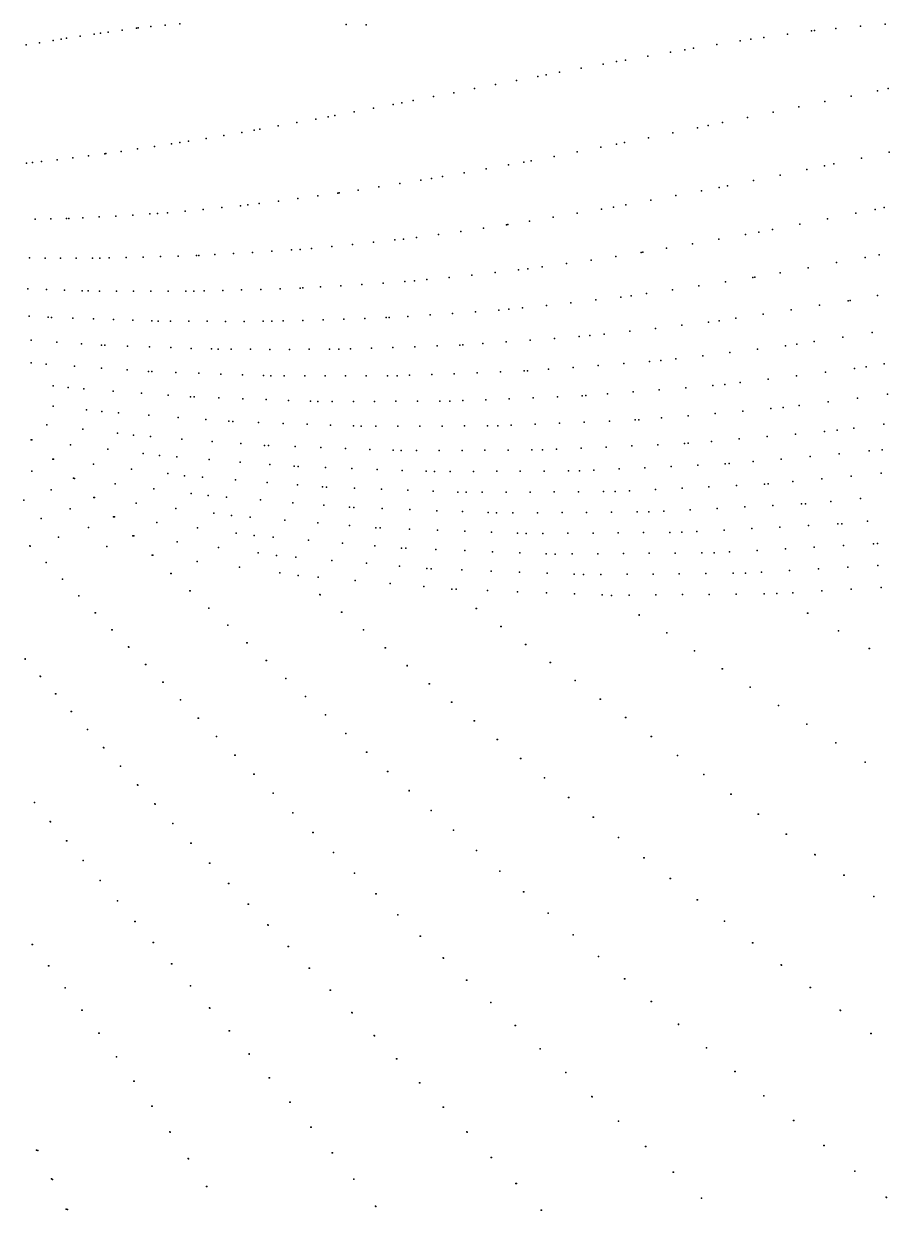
# Model space of a CAD drawing. Extents: x 0 to 4.6, y -1.66 to 1.66.
# Drawn here: x 0.2874 to 0.5746, y -0.3939 to -0.0001 of the extents above; entities that cross this region are included whole.
import ezdxf

# ---------------------------------------------------------------- set-up
doc = ezdxf.new("R2010")
doc.units = 0
doc.layers.get('0').update_dxf_attribs({"linetype": 'CONTINUOUS'})

msp = doc.modelspace()

# ---------------------------------------------------------------- linework, layer by layer
at = {"color": 2}
for p in [(0.31072, -0.00355, 78.156), (0.31283, -0.00324, 78.156), (0.31535, -0.00288, 78.156), (0.32004, -0.00223, 78.156), (0.32476, -0.0016, 78.156), (0.32531, -0.00153, 78.156), (0.32953, -0.00107, 78.156), (0.33435, -0.00058, 78.156), (0.33921, -0.00011, 78.156), (0.39434, -0.00039, 78.156), (0.40101, -0.00052, 78.156), (0.54087, -0.00354, 77.356), (0.54885, -0.00246, 77.356), (0.54979, -0.00234, 77.356), (0.55692, -0.00165, 77.356), (0.56505, -0.00091, 77.356), (0.57327, -0.00021, 77.356), (0.2882, -0.00715, 78.156), (0.29262, -0.00641, 78.156), (0.29708, -0.00568, 78.156), (0.29984, -0.00523, 78.156), (0.30158, -0.00495, 78.156), (0.30612, -0.00425, 78.156), (0.51736, -0.00704, 77.356), (0.52512, -0.00581, 77.356), (0.52869, -0.00526, 77.356), (0.53296, -0.00465, 77.356), (0.49453, -0.01086, 77.356), (0.50207, -0.00955, 77.356), (0.50674, -0.00875, 77.356), (0.50967, -0.00827, 77.356), (0.47238, -0.01488, 77.356), (0.47969, -0.01352, 77.356), (0.48408, -0.0127, 77.356), (0.48707, -0.01217, 77.356), (0.45092, -0.01896, 77.356), (0.458, -0.01759, 77.356), (0.46081, -0.01704, 77.356), (0.46515, -0.01623, 77.356), (0.43012, -0.023, 77.356), (0.43698, -0.02166, 77.356), (0.43702, -0.02165, 77.356), (0.44391, -0.02032, 77.356), (0.57078, -0.02233, 76.556), (0.57429, -0.02162, 76.556), (0.41002, -0.02691, 77.356), (0.41285, -0.02636, 77.356), (0.41664, -0.02562, 77.356), (0.42335, -0.02432, 77.356), (0.55323, -0.02593, 76.556), (0.56196, -0.02414, 76.556), (0.38841, -0.03103, 77.356), (0.39058, -0.03062, 77.356), (0.39699, -0.0294, 77.356), (0.40346, -0.02817, 77.356), (0.5276, -0.03122, 76.556), (0.53605, -0.02947, 76.556), (0.54459, -0.02769, 76.556), (0.54465, -0.02768, 76.556), (0.36573, -0.03514, 77.356), (0.37183, -0.03405, 77.356), (0.37801, -0.03293, 77.356), (0.38426, -0.03179, 77.356), (0.51099, -0.03464, 76.556), (0.51452, -0.03392, 76.556), (0.51925, -0.03294, 76.556), (0.34209, -0.0391, 77.356), (0.34789, -0.03816, 77.356), (0.35376, -0.03718, 77.356), (0.35971, -0.03618, 77.356), (0.3638, -0.03548, 77.356), (0.49475, -0.03796, 76.556), (0.50282, -0.03631, 76.556), (0.31424, -0.04326, 77.356), (0.31461, -0.04321, 77.356), (0.31966, -0.04249, 77.356), (0.32515, -0.04168, 77.356), (0.33072, -0.04086, 77.356), (0.33637, -0.04, 77.356), (0.33916, -0.03958, 77.356), (0.4711, -0.04264, 76.556), (0.47889, -0.04113, 76.556), (0.48406, -0.04011, 76.556), (0.48677, -0.03957, 76.556), (0.57464, -0.04273, 75.756), (0.28827, -0.04641, 77.356), (0.29024, -0.04621, 77.356), (0.29331, -0.04586, 77.356), (0.29843, -0.04526, 77.356), (0.30362, -0.04462, 77.356), (0.30889, -0.04396, 77.356), (0.44829, -0.04696, 76.556), (0.4534, -0.04603, 76.556), (0.4558, -0.04558, 76.556), (0.4634, -0.04413, 76.556), (0.55629, -0.04665, 75.756), (0.56541, -0.04471, 75.756), (0.42634, -0.05085, 76.556), (0.43356, -0.04958, 76.556), (0.44088, -0.04829, 76.556), (0.53838, -0.05036, 75.756), (0.54728, -0.04853, 75.756), (0.55319, -0.04731, 75.756), (0.40522, -0.05426, 76.556), (0.41217, -0.05317, 76.556), (0.4192, -0.05204, 76.556), (0.42269, -0.05148, 76.556), (0.51815, -0.05445, 75.756), (0.5209, -0.0539, 75.756), (0.52959, -0.05215, 75.756), (0.37192, -0.05899, 76.556), (0.37839, -0.05815, 76.556), (0.38496, -0.05727, 76.556), (0.39162, -0.05635, 76.556), (0.39209, -0.05629, 76.556), (0.39837, -0.05533, 76.556), (0.49548, -0.05872, 75.756), (0.50385, -0.05716, 75.756), (0.51232, -0.05556, 75.756), (0.33506, -0.06282, 76.556), (0.34097, -0.06231, 76.556), (0.34697, -0.06176, 76.556), (0.35307, -0.06116, 76.556), (0.35926, -0.06053, 76.556), (0.36172, -0.06026, 76.556), (0.36554, -0.0598, 76.556), (0.47908, -0.06169, 75.756), (0.48306, -0.06101, 75.756), (0.48723, -0.06025, 75.756), (0.56991, -0.06175, 74.956), (0.57294, -0.06112, 74.956), (0.29119, -0.06503, 76.556), (0.29634, -0.06489, 76.556), (0.30159, -0.06474, 76.556), (0.30232, -0.06472, 76.556), (0.30693, -0.06451, 76.556), (0.31237, -0.06424, 76.556), (0.3179, -0.06394, 76.556), (0.32353, -0.06361, 76.556), (0.32925, -0.06326, 76.556), (0.33176, -0.06309, 76.556), (0.44755, -0.06688, 75.756), (0.44809, -0.0668, 75.756), (0.45527, -0.06564, 75.756), (0.4631, -0.06436, 75.756), (0.47103, -0.06304, 75.756), (0.54498, -0.06668, 74.956), (0.55418, -0.06488, 74.956), (0.5635, -0.06303, 74.956), (0.42504, -0.07004, 75.756), (0.43244, -0.06903, 75.756), (0.43994, -0.06797, 75.756), (0.52694, -0.0701, 74.956), (0.53131, -0.06932, 74.956), (0.5359, -0.06844, 74.956), (0.38292, -0.07467, 75.756), (0.38967, -0.07404, 75.756), (0.39653, -0.07337, 75.756), (0.40349, -0.07265, 75.756), (0.41057, -0.07189, 75.756), (0.41339, -0.07157, 75.756), (0.41775, -0.07101, 75.756), (0.50075, -0.07464, 74.956), (0.50936, -0.07317, 74.956), (0.51809, -0.07165, 74.956), (0.28929, -0.07784, 75.756), (0.29443, -0.07787, 75.756), (0.29959, -0.07789, 75.756), (0.30481, -0.0779, 75.756), (0.31017, -0.07789, 75.756), (0.31263, -0.07789, 75.756), (0.31574, -0.07783, 75.756), (0.32131, -0.0777, 75.756), (0.32699, -0.07757, 75.756), (0.33277, -0.07741, 75.756), (0.33866, -0.07724, 75.756), (0.34466, -0.07706, 75.756), (0.3455, -0.07703, 75.756), (0.35077, -0.07675, 75.756), (0.35698, -0.07641, 75.756), (0.36331, -0.07604, 75.756), (0.36974, -0.07564, 75.756), (0.37627, -0.07521, 75.756), (0.37914, -0.075, 75.756), (0.47564, -0.07853, 74.956), (0.48389, -0.07732, 74.956), (0.49226, -0.07607, 74.956), (0.49285, -0.07598, 74.956), (0.56662, -0.07767, 74.156), (0.57133, -0.07681, 74.156), (0.45159, -0.08183, 74.956), (0.45468, -0.08146, 74.956), (0.45948, -0.08081, 74.956), (0.4675, -0.07969, 74.956), (0.54773, -0.08111, 74.156), (0.55711, -0.07941, 74.156), (0.40667, -0.08618, 74.956), (0.41386, -0.08567, 74.956), (0.41701, -0.08543, 74.956), (0.42117, -0.08504, 74.956), (0.4286, -0.08431, 74.956), (0.43614, -0.08353, 74.956), (0.4438, -0.0827, 74.956), (0.52033, -0.08576, 74.156), (0.52934, -0.08437, 74.156), (0.52997, -0.08427, 74.156), (0.53847, -0.08277, 74.156), (0.28877, -0.08814, 74.956), (0.29493, -0.08835, 74.956), (0.30092, -0.08855, 74.956), (0.30677, -0.08873, 74.956), (0.30874, -0.08879, 74.956), (0.31252, -0.08882, 74.956), (0.31819, -0.08885, 74.956), (0.32384, -0.08888, 74.956), (0.32952, -0.08889, 74.956), (0.33526, -0.0889, 74.956), (0.34116, -0.08889, 74.956), (0.34386, -0.08888, 74.956), (0.34729, -0.0888, 74.956), (0.35341, -0.08865, 74.956), (0.35966, -0.08848, 74.956), (0.36602, -0.08829, 74.956), (0.3725, -0.08808, 74.956), (0.3791, -0.08786, 74.956), (0.38001, -0.08782, 74.956), (0.38581, -0.08749, 74.956), (0.39265, -0.08709, 74.956), (0.3996, -0.08665, 74.956), (0.48892, -0.09041, 74.156), (0.49409, -0.08967, 74.156), (0.50271, -0.08841, 74.156), (0.51146, -0.08711, 74.156), (0.57072, -0.09028, 73.356), (0.45289, -0.09443, 74.156), (0.46087, -0.0936, 74.156), (0.46899, -0.09272, 74.156), (0.47723, -0.09179, 74.156), (0.48559, -0.09081, 74.156), (0.5515, -0.09357, 73.356), (0.56104, -0.09205, 73.356), (0.56171, -0.09194, 73.356), (0.28918, -0.09712, 74.156), (0.29551, -0.09752, 74.156), (0.29656, -0.09757, 74.156), (0.30367, -0.09784, 74.156), (0.31051, -0.0981, 74.156), (0.31714, -0.09833, 74.156), (0.38674, -0.09837, 74.156), (0.39358, -0.09815, 74.156), (0.40055, -0.09791, 74.156), (0.40765, -0.09765, 74.156), (0.40863, -0.09762, 74.156), (0.41487, -0.09723, 74.156), (0.42222, -0.09676, 74.156), (0.42969, -0.09625, 74.156), (0.4373, -0.09571, 74.156), (0.44503, -0.09514, 74.156), (0.44842, -0.09488, 74.156), (0.52368, -0.09787, 73.356), (0.53282, -0.09649, 73.356), (0.54209, -0.09505, 73.356), (0.32359, -0.09855, 74.156), (0.32988, -0.09874, 74.156), (0.332, -0.09881, 74.156), (0.33605, -0.09883, 74.156), (0.34216, -0.09886, 74.156), (0.34823, -0.09888, 74.156), (0.35433, -0.09889, 74.156), (0.36051, -0.09889, 74.156), (0.36685, -0.09888, 74.156), (0.36976, -0.09886, 74.156), (0.37344, -0.09877, 74.156), (0.38003, -0.09858, 74.156), (0.48848, -0.1022, 73.356), (0.49708, -0.10122, 73.356), (0.50581, -0.1002, 73.356), (0.51468, -0.09913, 73.356), (0.51821, -0.09869, 73.356), (0.28982, -0.10514, 73.356), (0.29834, -0.10575, 73.356), (0.3065, -0.1063, 73.356), (0.43972, -0.10626, 73.356), (0.44751, -0.10573, 73.356), (0.45543, -0.10516, 73.356), (0.46349, -0.10456, 73.356), (0.47169, -0.10392, 73.356), (0.47528, -0.10363, 73.356), (0.48002, -0.10313, 73.356), (0.54966, -0.10561, 72.556), (0.55925, -0.1041, 72.556), (0.56899, -0.10254, 72.556), (0.31321, -0.10675, 73.356), (0.31433, -0.1068, 73.356), (0.32185, -0.10709, 73.356), (0.32911, -0.10736, 73.356), (0.33614, -0.10761, 73.356), (0.34297, -0.10785, 73.356), (0.34964, -0.10806, 73.356), (0.35188, -0.10813, 73.356), (0.35618, -0.10815, 73.356), (0.36265, -0.10817, 73.356), (0.36909, -0.10818, 73.356), (0.37556, -0.10818, 73.356), (0.38211, -0.10817, 73.356), (0.38883, -0.10816, 73.356), (0.39191, -0.10814, 73.356), (0.39581, -0.10802, 73.356), (0.40279, -0.1078, 73.356), (0.40991, -0.10756, 73.356), (0.41716, -0.10731, 73.356), (0.42454, -0.10704, 73.356), (0.43206, -0.10675, 73.356), (0.43311, -0.1067, 73.356), (0.52174, -0.10925, 72.556), (0.5309, -0.10814, 72.556), (0.54021, -0.10697, 72.556), (0.54392, -0.1065, 72.556), (0.28978, -0.11267, 72.556), (0.29484, -0.11306, 72.556), (0.30419, -0.11376, 72.556), (0.47803, -0.11357, 72.556), (0.48649, -0.11291, 72.556), (0.49509, -0.11221, 72.556), (0.49886, -0.1119, 72.556), (0.50383, -0.11134, 72.556), (0.51271, -0.11032, 72.556), (0.56699, -0.11398, 71.756), (0.57298, -0.11302, 71.756), (0.31314, -0.11441, 72.556), (0.3217, -0.11501, 72.556), (0.32875, -0.1155, 72.556), (0.32992, -0.11554, 72.556), (0.33782, -0.11585, 72.556), (0.34544, -0.11614, 72.556), (0.35282, -0.11641, 72.556), (0.35998, -0.11665, 72.556), (0.36698, -0.11688, 72.556), (0.36934, -0.11696, 72.556), (0.37385, -0.11697, 72.556), (0.38064, -0.11699, 72.556), (0.3874, -0.11699, 72.556), (0.39419, -0.11698, 72.556), (0.40106, -0.11697, 72.556), (0.40812, -0.11694, 72.556), (0.41135, -0.11692, 72.556), (0.41544, -0.11678, 72.556), (0.42277, -0.11653, 72.556), (0.43024, -0.11626, 72.556), (0.43785, -0.11597, 72.556), (0.4456, -0.11567, 72.556), (0.4535, -0.11534, 72.556), (0.4546, -0.1153, 72.556), (0.46153, -0.1148, 72.556), (0.46971, -0.1142, 72.556), (0.53446, -0.1181, 71.756), (0.54387, -0.11694, 71.756), (0.55343, -0.11574, 71.756), (0.56313, -0.11449, 71.756), (0.29715, -0.12034, 71.756), (0.30208, -0.12088, 71.756), (0.30735, -0.12129, 71.756), (0.3171, -0.12203, 71.756), (0.4983, -0.12164, 71.756), (0.50712, -0.12092, 71.756), (0.51609, -0.12016, 71.756), (0.52002, -0.11982, 71.756), (0.5252, -0.11922, 71.756), (0.32642, -0.12273, 71.756), (0.33535, -0.12338, 71.756), (0.34269, -0.1239, 71.756), (0.34391, -0.12395, 71.756), (0.35215, -0.12427, 71.756), (0.36009, -0.12457, 71.756), (0.36778, -0.12485, 71.756), (0.37525, -0.12512, 71.756), (0.38255, -0.12536, 71.756), (0.38501, -0.12544, 71.756), (0.38971, -0.12545, 71.756), (0.39679, -0.12545, 71.756), (0.40383, -0.12545, 71.756), (0.41091, -0.12543, 71.756), (0.41808, -0.12541, 71.756), (0.42543, -0.12537, 71.756), (0.4288, -0.12535, 71.756), (0.43307, -0.1252, 71.756), (0.44071, -0.12491, 71.756), (0.44849, -0.12461, 71.756), (0.45643, -0.12429, 71.756), (0.46451, -0.12395, 71.756), (0.47274, -0.12359, 71.756), (0.47388, -0.12354, 71.756), (0.48111, -0.12299, 71.756), (0.48963, -0.12233, 71.756), (0.55435, -0.12564, 70.956), (0.56411, -0.1244, 70.956), (0.57402, -0.12311, 70.956), (0.29712, -0.127, 70.956), (0.30821, -0.12828, 70.956), (0.31332, -0.12885, 70.956), (0.31879, -0.12929, 70.956), (0.51685, -0.12947, 70.956), (0.526, -0.12868, 70.956), (0.5353, -0.12787, 70.956), (0.53937, -0.1275, 70.956), (0.54475, -0.12684, 70.956), (0.29504, -0.13325, 70.156), (0.3289, -0.13008, 70.956), (0.33857, -0.13081, 70.956), (0.34783, -0.13151, 70.956), (0.35545, -0.13206, 70.956), (0.35671, -0.13212, 70.956), (0.36526, -0.13245, 70.956), (0.3735, -0.13277, 70.956), (0.38147, -0.13306, 70.956), (0.38922, -0.13334, 70.956), (0.39679, -0.13359, 70.956), (0.39934, -0.13368, 70.956), (0.40422, -0.13368, 70.956), (0.41156, -0.13367, 70.956), (0.41886, -0.13366, 70.956), (0.4262, -0.13364, 70.956), (0.43364, -0.1336, 70.956), (0.44126, -0.13356, 70.956), (0.44476, -0.13354, 70.956), (0.44919, -0.13336, 70.956), (0.45711, -0.13304, 70.956), (0.46519, -0.13271, 70.956), (0.47341, -0.13236, 70.956), (0.48179, -0.13198, 70.956), (0.49033, -0.1316, 70.956), (0.49152, -0.13154, 70.956), (0.49902, -0.13094, 70.956), (0.50786, -0.13022, 70.956), (0.57283, -0.13302, 70.156), (0.30703, -0.13469, 70.156), (0.31848, -0.13605, 70.156), (0.32377, -0.13667, 70.156), (0.32942, -0.13713, 70.156), (0.53408, -0.13712, 70.156), (0.54353, -0.13628, 70.156), (0.55314, -0.13541, 70.156), (0.55736, -0.13501, 70.156), (0.56291, -0.13431, 70.156), (0.28978, -0.13818, 69.456), (0.29004, -0.13821, 69.456), (0.30292, -0.13982, 69.456), (0.31523, -0.14133, 69.456), (0.33987, -0.13796, 70.156), (0.34986, -0.13874, 70.156), (0.35943, -0.13947, 70.156), (0.3673, -0.14007, 70.156), (0.36861, -0.14012, 70.156), (0.37743, -0.14047, 70.156), (0.38595, -0.14079, 70.156), (0.39419, -0.1411, 70.156), (0.4022, -0.14139, 70.156), (0.41002, -0.14166, 70.156), (0.41265, -0.14175, 70.156), (0.41769, -0.14174, 70.156), (0.42528, -0.14173, 70.156), (0.43283, -0.1417, 70.156), (0.44041, -0.14167, 70.156), (0.4481, -0.14163, 70.156), (0.45598, -0.14158, 70.156), (0.45959, -0.14155, 70.156), (0.46416, -0.14136, 70.156), (0.47235, -0.14101, 70.156), (0.48069, -0.14064, 70.156), (0.4892, -0.14025, 70.156), (0.49786, -0.13985, 70.156), (0.50668, -0.13943, 70.156), (0.5079, -0.13937, 70.156), (0.51565, -0.13872, 70.156), (0.52479, -0.13793, 70.156), (0.57224, -0.14149, 69.456), (0.29702, -0.14462, 68.756), (0.29728, -0.14466, 68.756), (0.32699, -0.14277, 69.456), (0.33241, -0.14342, 69.456), (0.33821, -0.14389, 69.456), (0.34894, -0.14476, 69.456), (0.3592, -0.14558, 69.456), (0.52943, -0.14542, 69.456), (0.5388, -0.14459, 69.456), (0.54835, -0.14372, 69.456), (0.55805, -0.14283, 69.456), (0.56791, -0.14191, 69.456), (0.29004, -0.14856, 68.056), (0.31048, -0.14633, 68.756), (0.3231, -0.14792, 68.756), (0.33515, -0.14943, 68.756), (0.36903, -0.14635, 69.456), (0.37711, -0.14698, 69.456), (0.37845, -0.14703, 69.456), (0.38751, -0.14739, 69.456), (0.39626, -0.14772, 69.456), (0.40472, -0.14804, 69.456), (0.41294, -0.14834, 69.456), (0.42097, -0.14863, 69.456), (0.42367, -0.14872, 69.456), (0.42885, -0.14871, 69.456), (0.43664, -0.14868, 69.456), (0.44439, -0.14864, 69.456), (0.45217, -0.1486, 69.456), (0.46006, -0.14856, 69.456), (0.46815, -0.1485, 69.456), (0.47186, -0.14847, 69.456), (0.47656, -0.14826, 69.456), (0.48496, -0.14788, 69.456), (0.49353, -0.14748, 69.456), (0.50226, -0.14707, 69.456), (0.51115, -0.14663, 69.456), (0.52021, -0.14619, 69.456), (0.52147, -0.14612, 69.456), (0.57198, -0.14932, 68.756), (0.30389, -0.15099, 68.056), (0.30416, -0.15102, 68.056), (0.31767, -0.15277, 68.056), (0.34071, -0.15011, 68.756), (0.34666, -0.15061, 68.756), (0.35765, -0.15151, 68.756), (0.36817, -0.15237, 68.756), (0.37824, -0.15317, 68.756), (0.52391, -0.15336, 68.756), (0.53319, -0.15289, 68.756), (0.53448, -0.15282, 68.756), (0.54264, -0.15207, 68.756), (0.55225, -0.15118, 68.756), (0.56203, -0.15027, 68.756), (0.29645, -0.15481, 67.356), (0.3106, -0.15736, 67.356), (0.31088, -0.1574, 67.356), (0.33058, -0.15443, 68.056), (0.34291, -0.15601, 68.056), (0.3486, -0.15673, 68.056), (0.35468, -0.15725, 68.056), (0.38652, -0.15383, 68.756), (0.3879, -0.15389, 68.756), (0.39719, -0.15425, 68.756), (0.40615, -0.1546, 68.756), (0.41482, -0.15493, 68.756), (0.42324, -0.15524, 68.756), (0.43147, -0.15554, 68.756), (0.43424, -0.15563, 68.756), (0.43955, -0.15561, 68.756), (0.44753, -0.15558, 68.756), (0.45548, -0.15553, 68.756), (0.46346, -0.15549, 68.756), (0.47154, -0.15543, 68.756), (0.47984, -0.15537, 68.756), (0.48364, -0.15534, 68.756), (0.48845, -0.15511, 68.756), (0.49707, -0.15469, 68.756), (0.50585, -0.15427, 68.756), (0.5148, -0.15382, 68.756), (0.28736, -0.15822, 66.656), (0.30273, -0.16106, 66.656), (0.32468, -0.15922, 67.356), (0.33788, -0.16096, 67.356), (0.36593, -0.15818, 68.056), (0.37669, -0.15907, 68.056), (0.38699, -0.15992, 68.056), (0.39547, -0.16061, 68.056), (0.39688, -0.16066, 68.056), (0.40638, -0.16104, 68.056), (0.41555, -0.16139, 68.056), (0.50857, -0.16143, 68.056), (0.51756, -0.16097, 68.056), (0.52672, -0.16049, 68.056), (0.53604, -0.16001, 68.056), (0.54554, -0.1595, 68.056), (0.54686, -0.15943, 68.056), (0.5552, -0.15864, 68.056), (0.56504, -0.1577, 68.056), (0.29319, -0.16434, 65.956), (0.31718, -0.16372, 66.656), (0.31746, -0.16376, 66.656), (0.35048, -0.1626, 67.356), (0.35629, -0.16336, 67.356), (0.36251, -0.16389, 67.356), (0.37401, -0.16487, 67.356), (0.42442, -0.16173, 68.056), (0.43304, -0.16205, 68.056), (0.44146, -0.16236, 68.056), (0.4443, -0.16247, 68.056), (0.44973, -0.16244, 68.056), (0.45789, -0.16239, 68.056), (0.46603, -0.16234, 68.056), (0.47419, -0.16228, 68.056), (0.48246, -0.16222, 68.056), (0.49095, -0.16215, 68.056), (0.49484, -0.16212, 68.056), (0.49976, -0.16187, 68.056), (0.56746, -0.16521, 67.356), (0.30886, -0.1673, 65.956), (0.33156, -0.16565, 66.656), (0.34503, -0.16746, 66.656), (0.3579, -0.16918, 66.656), (0.38501, -0.16579, 67.356), (0.39554, -0.16667, 67.356), (0.4042, -0.16739, 67.356), (0.40564, -0.16745, 67.356), (0.41535, -0.16783, 67.356), (0.42472, -0.1682, 67.356), (0.43379, -0.16854, 67.356), (0.4426, -0.16888, 67.356), (0.45121, -0.1692, 67.356), (0.45411, -0.16931, 67.356), (0.45966, -0.16927, 67.356), (0.468, -0.16921, 67.356), (0.47631, -0.16915, 67.356), (0.48466, -0.16909, 67.356), (0.49311, -0.16902, 67.356), (0.50179, -0.16894, 67.356), (0.50576, -0.1689, 67.356), (0.51079, -0.16864, 67.356), (0.5198, -0.16817, 67.356), (0.52899, -0.16768, 67.356), (0.53834, -0.16717, 67.356), (0.54788, -0.16666, 67.356), (0.55758, -0.16613, 67.356), (0.55893, -0.16605, 67.356), (0.29894, -0.1705, 65.256), (0.32361, -0.17008, 65.956), (0.32389, -0.17012, 65.956), (0.33828, -0.17209, 65.956), (0.36384, -0.16997, 66.656), (0.37019, -0.17052, 66.656), (0.38193, -0.17153, 66.656), (0.39316, -0.1725, 66.656), (0.56939, -0.17273, 66.656), (0.57077, -0.17265, 66.656), (0.2894, -0.17345, 64.556), (0.28945, -0.17346, 64.556), (0.31493, -0.17358, 65.256), (0.32996, -0.17648, 65.256), (0.33026, -0.17652, 65.256), (0.35202, -0.17397, 65.956), (0.36515, -0.17577, 65.956), (0.37121, -0.17659, 65.956), (0.37769, -0.17716, 65.956), (0.40391, -0.17341, 66.656), (0.41276, -0.17416, 66.656), (0.41423, -0.17422, 66.656), (0.42415, -0.17461, 66.656), (0.43372, -0.17498, 66.656), (0.44298, -0.17534, 66.656), (0.45198, -0.17569, 66.656), (0.46076, -0.17602, 66.656), (0.46372, -0.17613, 66.656), (0.46939, -0.17609, 66.656), (0.47791, -0.17602, 66.656), (0.4864, -0.17595, 66.656), (0.49492, -0.17588, 66.656), (0.50355, -0.1758, 66.656), (0.51241, -0.17572, 66.656), (0.51647, -0.17567, 66.656), (0.52161, -0.17539, 66.656), (0.53081, -0.17489, 66.656), (0.54019, -0.17437, 66.656), (0.54974, -0.17384, 66.656), (0.55948, -0.17329, 66.656), (0.29481, -0.17892, 63.856), (0.29485, -0.17893, 63.856), (0.34492, -0.17857, 65.256), (0.35894, -0.18053, 65.256), (0.38967, -0.17821, 65.956), (0.40113, -0.1792, 65.956), (0.4121, -0.18016, 65.956), (0.42113, -0.18094, 65.956), (0.42262, -0.181, 65.956), (0.55114, -0.18106, 65.956), (0.56089, -0.1805, 65.956), (0.57082, -0.17993, 65.956), (0.30022, -0.18444, 63.156), (0.30027, -0.18446, 63.156), (0.33623, -0.18261, 64.556), (0.33628, -0.18262, 64.556), (0.37232, -0.18239, 65.256), (0.3785, -0.18325, 65.256), (0.38511, -0.18384, 65.256), (0.39732, -0.18492, 65.256), (0.43275, -0.1814, 65.956), (0.44251, -0.18178, 65.956), (0.45196, -0.18215, 65.956), (0.46114, -0.1825, 65.956), (0.4701, -0.18285, 65.956), (0.47312, -0.18296, 65.956), (0.4789, -0.18291, 65.956), (0.4876, -0.18283, 65.956), (0.49626, -0.18275, 65.956), (0.50495, -0.18267, 65.956), (0.51376, -0.18258, 65.956), (0.5228, -0.18249, 65.956), (0.52694, -0.18245, 65.956), (0.53218, -0.18215, 65.956), (0.54157, -0.18161, 65.956), (0.34251, -0.18829, 63.856), (0.34256, -0.1883, 63.856), (0.40901, -0.18595, 65.256), (0.42019, -0.18694, 65.256), (0.4294, -0.18775, 65.256), (0.43092, -0.18781, 65.256), (0.44124, -0.18822, 65.256), (0.4512, -0.18861, 65.256), (0.46083, -0.18899, 65.256), (0.54263, -0.18895, 65.256), (0.5522, -0.18838, 65.256), (0.56196, -0.1878, 65.256), (0.5719, -0.18721, 65.256), (0.30564, -0.18998, 62.456), (0.30569, -0.19, 62.456), (0.38568, -0.1896, 64.556), (0.38575, -0.18961, 64.556), (0.47019, -0.18936, 65.256), (0.47933, -0.18971, 65.256), (0.48241, -0.18983, 65.256), (0.48831, -0.18977, 65.256), (0.49718, -0.18968, 65.256), (0.50601, -0.18959, 65.256), (0.51487, -0.1895, 65.256), (0.52385, -0.18941, 65.256), (0.53306, -0.18931, 65.256), (0.53729, -0.18926, 65.256), (0.3111, -0.19559, 61.756), (0.31115, -0.1956, 61.756), (0.3488, -0.19403, 63.156), (0.34885, -0.19403, 63.156), (0.39288, -0.19542, 63.856), (0.39295, -0.19543, 63.856), (0.43757, -0.19423, 64.556), (0.43761, -0.19424, 64.556), (0.4916, -0.19635, 64.556), (0.49164, -0.19636, 64.556), (0.54753, -0.19573, 64.556), (0.54757, -0.19573, 64.556), (0.3551, -0.19977, 62.456), (0.35515, -0.19978, 62.456), (0.44574, -0.20014, 63.856), (0.44579, -0.20014, 63.856), (0.31661, -0.20126, 61.056), (0.31667, -0.20128, 61.056), (0.4001, -0.2013, 63.156), (0.40016, -0.20131, 63.156), (0.50078, -0.20227, 63.856), (0.50083, -0.20227, 63.856), (0.55775, -0.20159, 63.856), (0.5578, -0.20159, 63.856), (0.32216, -0.20696, 60.356), (0.32222, -0.20698, 60.356), (0.36144, -0.20559, 61.756), (0.36149, -0.2056, 61.756), (0.40732, -0.2072, 62.456), (0.40739, -0.20721, 62.456), (0.45392, -0.20609, 63.156), (0.45397, -0.2061, 63.156), (0.50997, -0.20824, 63.156), (0.51002, -0.20824, 63.156), (0.56799, -0.2075, 63.156), (0.56803, -0.2075, 63.156), (0.2878, -0.21095, 58.256), (0.28788, -0.21098, 58.256), (0.36785, -0.21148, 61.056), (0.3679, -0.21149, 61.056), (0.46212, -0.21207, 62.456), (0.46217, -0.21207, 62.456), (0.32782, -0.21277, 59.656), (0.32788, -0.21278, 59.656), (0.4146, -0.21316, 61.756), (0.41467, -0.21317, 61.756), (0.51918, -0.21422, 62.456), (0.51923, -0.21422, 62.456), (0.29284, -0.2167, 57.556), (0.29292, -0.21672, 57.556), (0.33355, -0.21863, 58.956), (0.3336, -0.21865, 58.956), (0.3743, -0.21739, 60.356), (0.37435, -0.2174, 60.356), (0.42195, -0.2192, 61.056), (0.42202, -0.21921, 61.056), (0.47038, -0.21811, 61.756), (0.47043, -0.21811, 61.756), (0.52846, -0.22027, 61.756), (0.52851, -0.22028, 61.756), (0.29794, -0.22248, 56.856), (0.29802, -0.22251, 56.856), (0.38087, -0.22342, 59.656), (0.38092, -0.22343, 59.656), (0.47871, -0.22423, 61.056), (0.47876, -0.22423, 61.056), (0.30315, -0.22836, 56.156), (0.30323, -0.22838, 56.156), (0.33934, -0.22455, 58.256), (0.3394, -0.22456, 58.256), (0.42934, -0.22526, 60.356), (0.42942, -0.22527, 60.356), (0.53782, -0.2264, 61.056), (0.53787, -0.2264, 61.056), (0.34528, -0.2306, 57.556), (0.34534, -0.23061, 57.556), (0.38752, -0.2295, 58.956), (0.38757, -0.22951, 58.956), (0.43688, -0.23144, 59.656), (0.43696, -0.23145, 59.656), (0.48711, -0.23037, 60.356), (0.48716, -0.23037, 60.356), (0.30848, -0.23435, 55.456), (0.30856, -0.23437, 55.456), (0.39425, -0.23564, 58.256), (0.39431, -0.23565, 58.256), (0.54725, -0.23255, 60.356), (0.54731, -0.23256, 60.356), (0.3513, -0.23668, 56.856), (0.35136, -0.23669, 56.856), (0.44451, -0.23768, 58.956), (0.44459, -0.23769, 58.956), (0.49566, -0.23663, 59.656), (0.49571, -0.23663, 59.656), (0.55686, -0.23882, 59.656), (0.55692, -0.23883, 59.656), (0.31389, -0.24037, 54.756), (0.31397, -0.24039, 54.756), (0.35744, -0.24286, 56.156), (0.3575, -0.24288, 56.156), (0.40116, -0.24192, 57.556), (0.40121, -0.24193, 57.556), (0.45224, -0.24397, 58.256), (0.45231, -0.24398, 58.256), (0.50431, -0.24295, 58.956), (0.50437, -0.24295, 58.956), (0.31944, -0.24652, 54.056), (0.31952, -0.24655, 54.056), (0.56659, -0.24516, 58.956), (0.56664, -0.24516, 58.956), (0.36373, -0.24917, 55.456), (0.36379, -0.24918, 55.456), (0.40815, -0.24824, 56.856), (0.40821, -0.24825, 56.856), (0.46016, -0.25041, 57.556), (0.46023, -0.25042, 57.556), (0.51308, -0.24933, 58.256), (0.51313, -0.24933, 58.256), (0.32511, -0.25277, 53.356), (0.3252, -0.2528, 53.356), (0.3701, -0.25551, 54.756), (0.37016, -0.25552, 54.756), (0.41528, -0.25465, 56.156), (0.41534, -0.25466, 56.156), (0.52206, -0.25585, 57.556), (0.52212, -0.25585, 57.556), (0.2909, -0.25859, 50.556), (0.29097, -0.25861, 50.556), (0.33087, -0.25907, 52.656), (0.33095, -0.2591, 52.656), (0.46818, -0.25689, 56.856), (0.46825, -0.2569, 56.856), (0.37664, -0.26199, 54.056), (0.37671, -0.262, 54.056), (0.42258, -0.2612, 55.456), (0.42264, -0.26121, 55.456), (0.47635, -0.26347, 56.156), (0.47643, -0.26348, 56.156), (0.53116, -0.26242, 56.856), (0.53122, -0.26242, 56.856), (0.29619, -0.26493, 49.856), (0.29626, -0.26496, 49.856), (0.3368, -0.26553, 51.956), (0.33689, -0.26556, 51.956), (0.30157, -0.27132, 49.156), (0.30165, -0.27135, 49.156), (0.38333, -0.26856, 53.356), (0.38339, -0.26858, 53.356), (0.42999, -0.26778, 54.756), (0.43005, -0.2678, 54.756), (0.48473, -0.27018, 55.456), (0.48481, -0.27019, 55.456), (0.54044, -0.26909, 56.156), (0.54049, -0.26909, 56.156), (0.34285, -0.27206, 51.256), (0.34294, -0.27208, 51.256), (0.39012, -0.2752, 52.656), (0.39019, -0.27521, 52.656), (0.43759, -0.27451, 54.056), (0.43765, -0.27452, 54.056), (0.30705, -0.27781, 48.456), (0.30712, -0.27784, 48.456), (0.349, -0.27866, 50.556), (0.34909, -0.27869, 50.556), (0.49323, -0.27694, 54.756), (0.49331, -0.27694, 54.756), (0.54994, -0.27589, 55.456), (0.55, -0.2759, 55.456), (0.39712, -0.282, 51.956), (0.39719, -0.28202, 51.956), (0.44536, -0.28135, 53.356), (0.44543, -0.28136, 53.356), (0.55959, -0.28274, 54.756), (0.55964, -0.28274, 54.756), (0.3127, -0.28447, 47.756), (0.31277, -0.2845, 47.756), (0.35535, -0.28544, 49.856), (0.35544, -0.28547, 49.856), (0.50195, -0.28384, 54.056), (0.50203, -0.28385, 54.056), (0.31845, -0.2912, 47.056), (0.31853, -0.29123, 47.056), (0.40425, -0.28887, 51.256), (0.40432, -0.28889, 51.256), (0.45325, -0.28824, 52.656), (0.45331, -0.28825, 52.656), (0.51086, -0.29085, 53.356), (0.51095, -0.29086, 53.356), (0.56948, -0.28974, 54.056), (0.56954, -0.28974, 54.056), (0.36181, -0.29228, 49.156), (0.36191, -0.29231, 49.156), (0.46138, -0.2953, 51.956), (0.46144, -0.29531, 51.956), (0.32429, -0.29803, 46.356), (0.32437, -0.29806, 46.356), (0.36838, -0.29922, 48.456), (0.36848, -0.29925, 48.456), (0.4115, -0.29583, 50.556), (0.41157, -0.29585, 50.556), (0.51991, -0.29792, 52.656), (0.52, -0.29793, 52.656), (0.41899, -0.30298, 49.856), (0.41906, -0.30299, 49.856), (0.46967, -0.30245, 51.256), (0.46974, -0.30246, 51.256), (0.29019, -0.30571, 42.856), (0.29027, -0.30575, 42.856), (0.33031, -0.30503, 45.656), (0.33038, -0.30506, 45.656), (0.37516, -0.30634, 47.756), (0.37526, -0.30637, 47.756), (0.52924, -0.30517, 51.956), (0.52932, -0.30518, 51.956), (0.42661, -0.31018, 49.156), (0.42668, -0.3102, 49.156), (0.47809, -0.30968, 50.556), (0.47816, -0.30969, 50.556), (0.29558, -0.3128, 42.156), (0.29567, -0.31284, 42.156), (0.33643, -0.31214, 44.956), (0.33651, -0.31217, 44.956), (0.38205, -0.31353, 47.056), (0.38216, -0.31356, 47.056), (0.53874, -0.31251, 51.256), (0.53883, -0.31252, 51.256), (0.43435, -0.3175, 48.456), (0.43442, -0.31751, 48.456), (0.48679, -0.31711, 49.856), (0.48686, -0.31712, 49.856), (0.30106, -0.32004, 41.456), (0.30114, -0.32008, 41.456), (0.34266, -0.31938, 44.256), (0.34274, -0.31941, 44.256), (0.38907, -0.32085, 46.356), (0.38917, -0.32088, 46.356), (0.5484, -0.31993, 50.556), (0.54849, -0.31994, 50.556), (0.34902, -0.32677, 43.556), (0.34911, -0.3268, 43.556), (0.44234, -0.325, 47.756), (0.44242, -0.32501, 47.756), (0.49564, -0.3246, 49.156), (0.49571, -0.32461, 49.156), (0.30665, -0.32749, 40.756), (0.30674, -0.32754, 40.756), (0.39628, -0.32833, 45.656), (0.39638, -0.32836, 45.656), (0.55838, -0.32755, 49.856), (0.55847, -0.32756, 49.856), (0.35553, -0.33433, 42.856), (0.35561, -0.33436, 42.856), (0.45048, -0.33258, 47.056), (0.45055, -0.3326, 47.056), (0.50464, -0.3322, 48.456), (0.50471, -0.33221, 48.456), (0.31233, -0.33513, 40.056), (0.31243, -0.33517, 40.056), (0.40363, -0.33594, 44.956), (0.40374, -0.33597, 44.956), (0.56853, -0.33524, 49.156), (0.56863, -0.33525, 49.156), (0.36213, -0.34204, 42.156), (0.36222, -0.34208, 42.156), (0.45875, -0.34029, 46.356), (0.45882, -0.34031, 46.356), (0.51392, -0.34, 47.756), (0.51399, -0.34001, 47.756), (0.3181, -0.34295, 39.356), (0.31819, -0.34299, 39.356), (0.4111, -0.34368, 44.256), (0.41121, -0.34371, 44.256), (0.36884, -0.34992, 41.456), (0.36893, -0.34995, 41.456), (0.46725, -0.34819, 45.656), (0.46733, -0.3482, 45.656), (0.52337, -0.34789, 47.056), (0.52345, -0.3479, 47.056), (0.32394, -0.35102, 38.656), (0.32403, -0.35106, 38.656), (0.41874, -0.35159, 43.556), (0.41885, -0.35162, 43.556), (0.3757, -0.35802, 40.756), (0.37579, -0.35805, 40.756), (0.47591, -0.35621, 44.956), (0.47599, -0.35622, 44.956), (0.53298, -0.3559, 46.356), (0.53305, -0.35592, 46.356), (0.32986, -0.35934, 37.956), (0.32996, -0.35938, 37.956), (0.42654, -0.35968, 42.856), (0.42665, -0.35971, 42.856), (0.48473, -0.36437, 44.256), (0.4848, -0.36439, 44.256), (0.54286, -0.36411, 45.656), (0.54293, -0.36412, 45.656), (0.33586, -0.3679, 37.256), (0.33596, -0.36795, 37.256), (0.38266, -0.36631, 40.056), (0.38275, -0.36635, 40.056), (0.43446, -0.36793, 42.156), (0.43458, -0.36796, 42.156), (0.29164, -0.37393, 33.756), (0.49373, -0.37271, 43.556), (0.49381, -0.37272, 43.556), (0.55293, -0.37245, 44.956), (0.553, -0.37247, 44.956), (0.292, -0.37413, 33.756), (0.34192, -0.37677, 36.556), (0.34202, -0.37682, 36.556), (0.38972, -0.37481, 39.356), (0.38982, -0.37484, 39.356), (0.44251, -0.37635, 41.456), (0.44263, -0.37638, 41.456), (0.50293, -0.38123, 42.856), (0.50301, -0.38125, 42.856), (0.56316, -0.38094, 44.256), (0.56324, -0.38096, 44.256), (0.29657, -0.38352, 33.056), (0.29694, -0.38373, 33.056), (0.39688, -0.38357, 38.656), (0.39697, -0.3836, 38.656), (0.45074, -0.38501, 40.756), (0.45086, -0.38504, 40.756), (0.34803, -0.38599, 35.856), (0.34813, -0.38603, 35.856), (0.57362, -0.38961, 43.556), (0.5737, -0.38963, 43.556), (0.30149, -0.3935, 32.356), (0.30187, -0.39371, 32.356), (0.40414, -0.3926, 37.956), (0.40423, -0.39263, 37.956), (0.51227, -0.38993, 42.156), (0.51236, -0.38995, 42.156), (0.45909, -0.39388, 40.056), (0.45922, -0.39392, 40.056)]:
    msp.add_point(p, dxfattribs=at)

doc.saveas('drawing.dxf')
